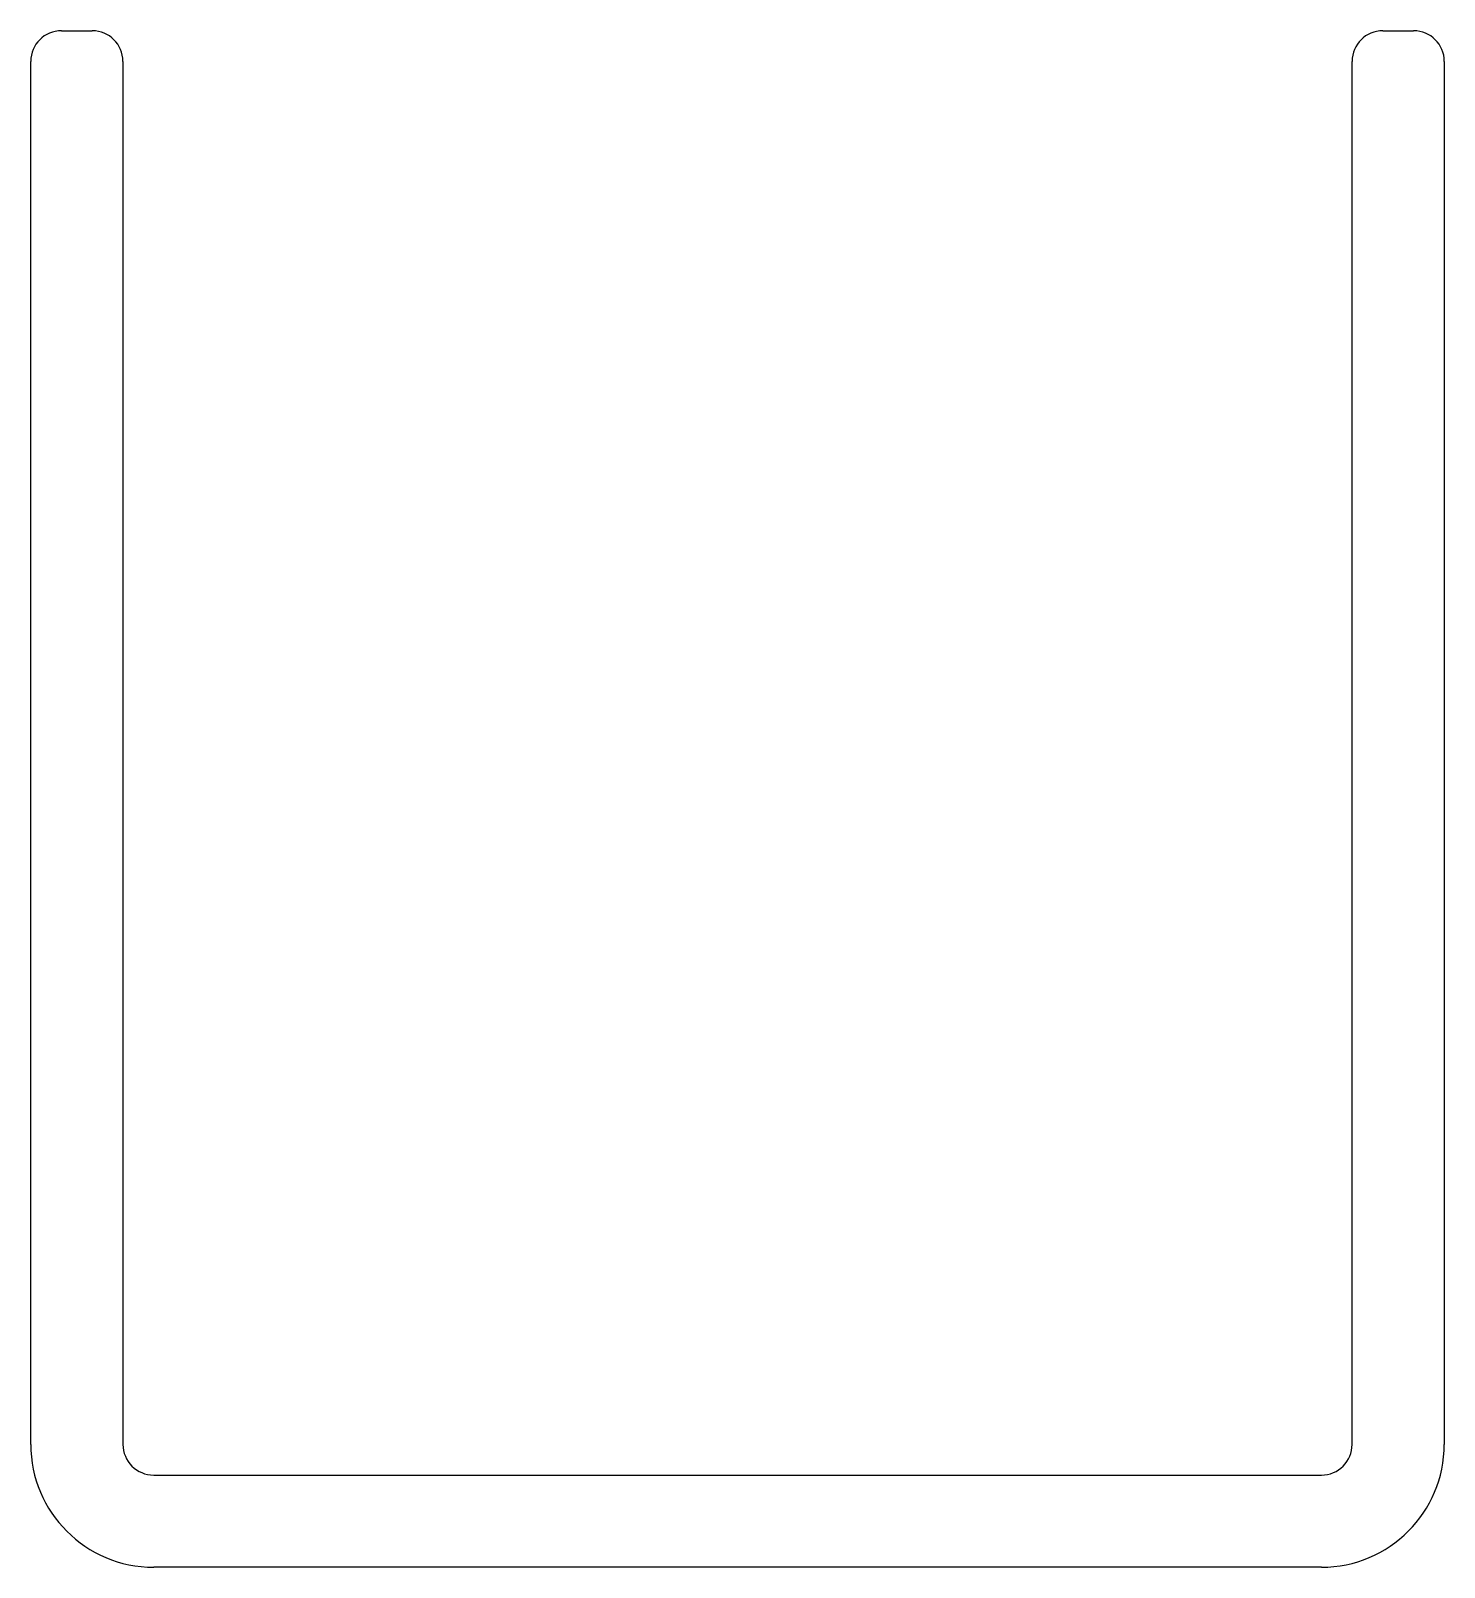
# Model space of a CAD drawing. Extents: x 1.4 to 24.4, y 1.2 to 26.2.
import ezdxf

# ---------------------------------------------------------------- set-up
doc = ezdxf.new("R2010")
doc.units = 0
doc.layers.get('0').update_dxf_attribs({"linetype": 'CONTINUOUS'})

msp = doc.modelspace()

# ---------------------------------------------------------------- linework, layer by layer
for p, q in [((1.876, 26.203), (2.376, 26.203)), ((23.376, 26.203), (23.876, 26.203)), ((1.376, 3.203), (1.376, 25.703)), ((2.876, 25.703), (2.876, 3.203)), ((22.876, 3.203), (22.876, 25.703)), ((24.376, 25.703), (24.376, 3.203)), ((3.376, 2.703), (22.376, 2.703)), ((22.376, 1.203), (3.376, 1.203))]:
    msp.add_line(p, q)
for centre, radius, start, end in [((1.876, 25.703), 0.5, 90, 180), ((2.376, 25.703), 0.5, 0, 90), ((23.376, 25.703), 0.5, 90, 180), ((23.876, 25.703), 0.5, 0, 90), ((3.376, 3.203), 2, 180, 270), ((3.376, 3.203), 0.5, 180, 270), ((22.376, 3.203), 2, 270, 0), ((22.376, 3.203), 0.5, 270, 0)]:
    msp.add_arc(centre, radius, start, end)

doc.saveas('drawing.dxf')
